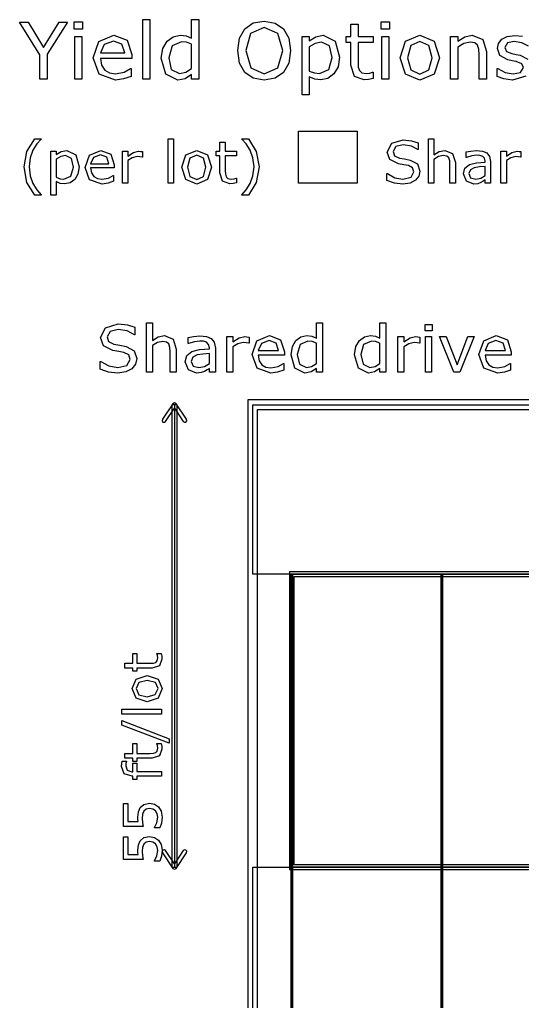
# Model space of a CAD drawing. Header units: inches. Extents: x -33163 to 19162, y -8858 to 30669.
# Drawn here: x 16115 to 16836, y 29259 to 30669 of the extents above; entities that cross this region are included whole.
import ezdxf

# ---------------------------------------------------------------- set-up
doc = ezdxf.new("R2010")
doc.units = ezdxf.units.IN
doc.layers.add('Layer 1', color=7, linetype='Continuous')

msp = doc.modelspace()

# ---------------------------------------------------------------- linework, layer by layer
at = {"layer": 'Layer 1', "color": 7}
for points in [[(16183.0994, 30665.49815), (16154.37884, 30619.67679), (16154.37884, 30583.88569), (16143.52636, 30583.88569), (16143.52636, 30618.52577), (16114.6962, 30665.49815), (16126.69962, 30665.49815), (16149.00742, 30628.99451), (16171.53441, 30665.49815), (16183.0994, 30665.49815)], [(16204.63989, 30655.35825), (16193.02007, 30655.35825), (16193.02007, 30666.04626), (16204.63989, 30666.04626), (16204.63989, 30655.35825)], [(16371.70149, 30583.88569), (16361.39718, 30583.88569), (16361.39718, 30590.29849), (16352.13422, 30584.32416), (16341.66545, 30582.18657), (16324.2358, 30590.62736), (16317.82307, 30614.03133), (16320.01543, 30627.89834), (16326.04456, 30638.25748), (16334.70454, 30644.61544), (16345.00895, 30646.80786), (16353.55934, 30645.76649), (16361.39718, 30642.64229), (16361.39718, 30669.17046), (16371.70149, 30669.17046), (16371.70149, 30583.88569)], [(16493.10626, 30656.12562), (16500.72487, 30642.69709), (16503.41056, 30624.66454), (16500.67003, 30606.57712), (16493.10626, 30593.31305), (16481.15757, 30584.9819), (16465.48184, 30582.18657), (16449.80612, 30585.0367), (16437.85753, 30593.31305), (16430.23881, 30606.63195), (16427.60796, 30624.66454), (16430.23881, 30642.53265), (16437.91233, 30656.12562), (16449.86095, 30664.34714), (16465.48184, 30667.19727), (16481.21237, 30664.29234), (16493.10626, 30656.12562), (16493.10626, 30656.12562)], [(16621.52663, 30584.43376), (16615.16863, 30583.17311), (16609.0847, 30582.67988), (16594.8341, 30587.72239), (16589.95594, 30603.89142), (16589.95594, 30636.44872), (16582.99504, 30636.44872), (16582.99504, 30645.10874), (16589.95594, 30645.10874), (16589.95594, 30662.70282), (16600.26025, 30662.70282), (16600.26025, 30645.10874), (16621.52663, 30645.10874), (16621.52663, 30636.44872), (16600.26025, 30636.44872), (16600.26025, 30608.55031), (16600.47913, 30600.9865), (16602.01381, 30595.94394), (16605.30248, 30592.71014), (16611.77004, 30591.72357), (16617.03183, 30592.43607), (16620.97821, 30593.69672), (16621.52638, 30593.69672), (16621.52663, 30584.43376)], [(16645.04024, 30655.35821), (16633.42052, 30655.35821), (16633.42052, 30666.04626), (16645.04024, 30666.04626), (16645.04024, 30655.35821)], [(16492.11968, 30624.66454), (16484.99431, 30649.16472), (16465.53668, 30657.82474), (16445.96938, 30649.16472), (16438.89884, 30624.66454), (16446.13381, 30600.05472), (16465.53668, 30591.55913), (16484.88467, 30600.05472), (16492.11968, 30624.66454), (16492.11968, 30624.66454)], [(16203.98208, 30583.88569), (16193.67777, 30583.88569), (16193.67777, 30645.10874), (16203.98208, 30645.10874), (16203.98208, 30583.88569)], [(16275.61914, 30613.42842), (16230.51028, 30613.42842), (16232.2094, 30603.56259), (16236.86828, 30596.71128), (16243.60992, 30592.76494), (16252.26994, 30591.4495), (16264.8215, 30593.91596), (16273.86523, 30598.84887), (16274.4134, 30598.84887), (16274.4134, 30587.61279), (16263.78019, 30583.94049), (16252.37964, 30582.46061), (16228.592, 30590.68216), (16220.04161, 30614.14096), (16228.20837, 30637.9834), (16249.80358, 30646.80786), (16268.87751, 30639.57292), (16275.61925, 30619.01904), (16275.61914, 30613.42842)], [(16265.58884, 30621.3211), (16261.4781, 30633.87263), (16249.25541, 30638.31228), (16236.04614, 30633.43416), (16230.51028, 30621.3211), (16265.58884, 30621.3211)], [(16361.39718, 30598.95851), (16361.39718, 30634.0919), (16353.94294, 30636.66796), (16346.76287, 30637.3805), (16333.27953, 30631.35137), (16328.45618, 30614.25056), (16332.18328, 30597.64306), (16344.13197, 30591.9976), (16353.01116, 30593.91596), (16361.39718, 30598.95851), (16361.39718, 30598.95851)], [(16573.67735, 30615.23714), (16571.53969, 30601.5894), (16565.51056, 30591.17546), (16556.96021, 30584.87226), (16546.60107, 30582.67988), (16537.94105, 30583.72125), (16530.1031, 30586.95505), (16530.1031, 30561.30386), (16519.79879, 30561.30386), (16519.79879, 30645.10874), (16530.1031, 30645.10874), (16530.1031, 30638.69595), (16539.3113, 30644.45104), (16550.27327, 30646.80786), (16567.48378, 30638.42191), (16573.67735, 30615.23714), (16573.67735, 30615.23714)], [(16563.04414, 30614.96307), (16559.2622, 30631.51577), (16547.64241, 30636.99679), (16538.70839, 30635.07844), (16530.1031, 30630.03589), (16530.1031, 30595.341), (16537.61218, 30592.65531), (16544.79232, 30591.94277), (16558.22079, 30597.75266), (16563.04414, 30614.9631), (16563.04414, 30614.96307)], [(16644.38253, 30583.88569), (16634.07823, 30583.88569), (16634.07823, 30645.10874), (16644.38253, 30645.10874), (16644.38253, 30583.88569)], [(16716.9513, 30614.4698), (16709.27789, 30590.84659), (16688.72409, 30582.18657), (16668.06057, 30590.84659), (16660.44196, 30614.4698), (16668.06057, 30638.09304), (16688.72409, 30646.80786), (16709.27789, 30638.09304), (16716.9513, 30614.4698), (16716.9513, 30614.4698)], [(16706.31816, 30614.4698), (16701.65928, 30632.11871), (16688.72409, 30637.9286), (16675.67915, 30632.11871), (16671.07517, 30614.4698), (16675.73398, 30596.98536), (16688.72409, 30591.06583), (16701.60445, 30596.93052), (16706.31816, 30614.4698), (16706.31816, 30614.4698)], [(16784.09392, 30583.88569), (16773.78962, 30583.88569), (16773.78962, 30618.74501), (16773.29663, 30626.63769), (16771.48753, 30632.44758), (16767.54122, 30635.84582), (16760.85432, 30636.99683), (16752.02986, 30634.91404), (16743.2054, 30629.59745), (16743.2054, 30583.88569), (16732.9011, 30583.88569), (16732.9011, 30645.10874), (16743.2054, 30645.10874), (16743.2054, 30638.31228), (16753.18091, 30644.56064), (16763.75928, 30646.80786), (16778.88694, 30640.83353), (16784.09392, 30623.62313), (16784.09392, 30583.88569)], [(16840.71286, 30587.77723), (16821.80337, 30582.40581), (16809.30661, 30583.99532), (16799.82445, 30587.55796), (16799.82445, 30599.12294), (16800.37263, 30599.12294), (16811.22507, 30593.25825), (16822.68042, 30591.12063), (16833.31363, 30593.31305), (16837.1503, 30600.21915), (16835.06755, 30605.70018), (16827.06523, 30608.87918), (16821.3101, 30610.03019), (16814.89738, 30611.45523), (16803.44202, 30617.7036), (16800.09863, 30627.89834), (16801.63327, 30635.02368), (16806.40172, 30640.99797), (16814.18487, 30645.05394), (16824.81797, 30646.58863), (16835.88969, 30645.21838)], [(16844.71407, 30630.9677), (16835.12228, 30635.84582), (16824.05056, 30637.8738), (16814.51356, 30635.68138), (16810.62209, 30629.26858), (16812.97892, 30623.56833), (16820.43306, 30620.44413), (16826.79105, 30619.12868), (16832.71055, 30617.92287), (16843.7823, 30612.27741)], [(16514.46396, 30509.05141), (16598.65252, 30509.05141), (16598.65252, 30434.21714), (16514.46396, 30434.21714), (16514.46396, 30509.05141)], [(16145.77822, 30417.28077), (16136.36454, 30417.28077), (16125.0599, 30435.49147), (16121.03136, 30457.73075), (16125.0599, 30479.96999), (16136.36454, 30498.18073), (16145.77822, 30498.18073), (16145.77822, 30497.76959), (16139.40646, 30490.8224), (16133.81588, 30481.69651), (16129.78727, 30470.55631), (16128.26637, 30457.73071), (16129.74622, 30444.864), (16133.81588, 30433.76492), (16139.44762, 30424.63903), (16145.77822, 30417.6918), (16145.77822, 30417.28077)], [(16335.36684, 30434.21714), (16327.6386, 30434.21714), (16327.6386, 30498.18073), (16335.36684, 30498.18073), (16335.36684, 30434.21714)], [(16458.11443, 30457.73075), (16454.08589, 30435.49147), (16442.78125, 30417.28077), (16433.36765, 30417.28077), (16433.36765, 30417.69187), (16439.69817, 30424.6391), (16445.32991, 30433.76499), (16449.35852, 30444.86407), (16450.87952, 30457.73078), (16449.35852, 30470.55638), (16445.32991, 30481.69658), (16439.69817, 30490.82247), (16433.36765, 30497.76969), (16433.36765, 30498.1808), (16442.78125, 30498.1808), (16454.08589, 30479.9701), (16458.11443, 30457.73082), (16458.11443, 30457.73075)], [(16688.76973, 30451.6879), (16687.08426, 30444.6174), (16682.43913, 30438.69787), (16674.75197, 30434.58713), (16664.22839, 30433.10725), (16652.30721, 30434.34046), (16641.57812, 30437.99905), (16641.57812, 30448.19375), (16642.15341, 30448.19375), (16652.8825, 30442.23314), (16664.31042, 30440.13667), (16676.06727, 30442.97308), (16680.3014, 30450.53689), (16678.28703, 30456.53862), (16672.24425, 30459.53946), (16665.5437, 30460.89603), (16657.93877, 30462.25259), (16645.85311, 30468.13097), (16641.94789, 30479.02453), (16648.44286, 30491.60349), (16664.92708, 30496.53641), (16676.76613, 30495.30316), (16686.30309, 30492.2612), (16686.30309, 30482.642), (16685.7278, 30482.642), (16676.51974, 30487.53383), (16664.88628, 30489.50699), (16654.3627, 30486.79389), (16650.41633, 30479.80559), (16652.38951, 30473.80386), (16659.33667, 30470.47414), (16666.81831, 30469.07646), (16675.0399, 30467.39106), (16685.3168, 30461.92372), (16688.76984, 30451.6879), (16688.76973, 30451.6879)], [(16739.61989, 30434.21714), (16731.89168, 30434.21714), (16731.89168, 30460.36164), (16731.52124, 30466.28113), (16730.16467, 30470.63854), (16727.20498, 30473.18724), (16722.18979, 30474.05053), (16715.57144, 30472.48845), (16708.95309, 30468.50099), (16708.95309, 30434.21714), (16701.22488, 30434.21714), (16701.22488, 30498.18073), (16708.95309, 30498.18073), (16708.95309, 30475.03707), (16716.43473, 30479.72335), (16724.3685, 30481.40879), (16735.71421, 30476.92803), (16739.61943, 30464.02023), (16739.61989, 30434.21714)], [(16199.83478, 30457.73075), (16198.23162, 30447.49493), (16193.70977, 30439.68448), (16187.29694, 30434.95708), (16179.52764, 30433.31276), (16173.03257, 30434.09386), (16167.15416, 30436.5192), (16167.15416, 30417.2808), (16159.42595, 30417.2808), (16159.42595, 30480.13446), (16167.15416, 30480.13446), (16167.15416, 30475.32486), (16174.06027, 30479.64119), (16182.28182, 30481.40882), (16195.18962, 30475.11934), (16199.83478, 30457.73078), (16199.83478, 30457.73075)], [(16250.31506, 30456.37422), (16216.48343, 30456.37422), (16217.75776, 30448.97484), (16221.25195, 30443.83637), (16226.30815, 30440.87661), (16232.80318, 30439.89003), (16242.21686, 30441.73987), (16248.99958, 30445.43957), (16249.41023, 30445.43957), (16249.41023, 30437.0125), (16241.43531, 30434.25829), (16232.88496, 30433.14836), (16215.04418, 30439.31453), (16208.63134, 30456.90861), (16214.75646, 30474.79047), (16230.95282, 30481.40879), (16245.25833, 30475.9826), (16250.3146, 30460.56719), (16250.31506, 30456.37422)], [(16290.68284, 30471.70739), (16290.27216, 30471.70739), (16286.90136, 30472.28286), (16283.07834, 30472.48838), (16276.17227, 30470.88518), (16269.75944, 30466.81552), (16269.75944, 30434.21714), (16262.03123, 30434.21714), (16262.03123, 30480.13442), (16269.75944, 30480.13442), (16269.75944, 30473.35167), (16277.85763, 30478.57234), (16285.05156, 30480.13442), (16287.97017, 30480.01114), (16290.6833, 30479.64119), (16290.68284, 30471.70739)], [(16389.79343, 30457.15524), (16384.03841, 30439.43781), (16368.623, 30432.94281), (16353.12539, 30439.43781), (16347.41142, 30457.15524), (16353.12539, 30474.87264), (16368.623, 30481.40879), (16384.03841, 30474.87264), (16389.79343, 30457.15524), (16389.79343, 30457.15524)], [(16790.18241, 30434.21714), (16782.49525, 30434.21714), (16782.49525, 30439.10894), (16779.69992, 30437.13579), (16776.32912, 30435.1626), (16771.88947, 30433.60052), (16766.01106, 30432.94281), (16755.48749, 30437.05359), (16751.17123, 30447.53604), (16753.39098, 30455.96311), (16759.80382, 30461.0605), (16769.8752, 30463.56804), (16782.49525, 30464.55465), (16782.49525, 30465.74675), (16781.54983, 30470.10419), (16778.91893, 30472.81728), (16774.97256, 30474.09161), (16770.16296, 30474.42052), (16763.38017, 30473.59838), (16755.65193, 30471.29632), (16755.24128, 30471.29632), (16755.24128, 30479.14792), (16761.7774, 30480.50445), (16770.20446, 30481.24439), (16778.63146, 30480.42225), (16784.87986, 30477.70912), (16788.82624, 30472.81732), (16790.1828, 30465.37683), (16790.18241, 30434.21714)], [(16833.71547, 30471.70736), (16833.30483, 30471.70736), (16829.93403, 30472.28283), (16826.111, 30472.48834), (16819.20494, 30470.88514), (16812.7921, 30466.81549), (16812.7921, 30434.21714), (16805.06389, 30434.21714), (16805.06389, 30480.13442), (16812.7921, 30480.13442), (16812.7921, 30473.35167), (16820.8903, 30478.57234), (16828.08419, 30480.13442), (16831.00284, 30480.01114), (16833.71597, 30479.64119), (16833.71547, 30471.70736)], [(16191.85997, 30457.52523), (16189.02345, 30469.93976), (16180.30863, 30474.05053), (16173.60808, 30472.61177), (16167.15416, 30468.82983), (16167.15416, 30442.80868), (16172.7859, 30440.79441), (16178.17108, 30440.25999), (16188.24246, 30444.6174), (16191.85997, 30457.52523), (16191.85997, 30457.52523)], [(16242.79237, 30462.29371), (16239.70929, 30471.70739), (16230.54228, 30475.03711), (16220.63533, 30471.37852), (16216.48343, 30462.29371), (16242.79237, 30462.29371)], [(16381.81852, 30457.15524), (16378.32443, 30470.39191), (16368.623, 30474.74932), (16358.83937, 30470.39191), (16355.38633, 30457.15524), (16358.88052, 30444.04189), (16368.623, 30439.60225), (16378.28328, 30444.00077), (16381.81852, 30457.15524), (16381.81852, 30457.15524)], [(16782.49525, 30445.52174), (16782.49525, 30458.30625), (16774.15042, 30457.68963), (16766.58661, 30456.4975), (16761.20147, 30453.53774), (16759.14611, 30448.07043), (16761.53034, 30442.10979), (16768.80639, 30440.13663), (16776.24689, 30441.69872), (16782.49525, 30445.52174), (16782.49525, 30445.52174)], [(16282.70793, 30182.35485), (16280.83518, 30174.49873), (16275.67398, 30167.92149), (16267.13268, 30163.35397), (16255.43981, 30161.70965), (16242.19395, 30163.07993), (16230.27277, 30167.14503), (16230.27277, 30178.47247), (16230.91259, 30178.47247), (16242.83381, 30171.84956), (16255.5316, 30169.52013), (16268.59464, 30172.67173), (16273.2992, 30181.07596), (16271.06109, 30187.74455), (16264.34686, 30191.07883), (16256.90181, 30192.58611), (16248.4519, 30194.09339), (16235.02333, 30200.62495), (16230.68426, 30212.72888), (16237.90089, 30226.70549), (16256.2167, 30232.18652), (16269.37113, 30230.81627), (16279.96779, 30227.43631), (16279.96779, 30216.7483), (16279.32793, 30216.7483), (16269.09671, 30222.18365), (16256.17067, 30224.37607), (16244.47781, 30221.36151), (16240.09299, 30213.5967), (16242.28535, 30206.92811), (16250.00451, 30203.22844), (16258.31738, 30201.67548), (16267.45239, 30199.80281), (16278.87119, 30193.728), (16282.70793, 30182.35485), (16282.70793, 30182.35485)], [(16339.20818, 30162.9429), (16330.62124, 30162.9429), (16330.62124, 30191.99233), (16330.21056, 30198.56956), (16328.70331, 30203.41116), (16325.41471, 30206.24301), (16319.84237, 30207.20218), (16312.4886, 30205.46651), (16305.1349, 30201.03602), (16305.1349, 30162.9429), (16296.54796, 30162.9429), (16296.54796, 30234.01355), (16305.1349, 30234.01355), (16305.1349, 30208.2984), (16313.44777, 30213.50535), (16322.26307, 30215.37806), (16334.86947, 30210.39946), (16339.20864, 30196.05743), (16339.20818, 30162.9429)], [(16548.94874, 30162.9429), (16540.36176, 30162.9429), (16540.36176, 30168.28689), (16532.64271, 30163.30829), (16523.91873, 30161.52697), (16509.39405, 30168.56096), (16504.05003, 30188.06427), (16505.87702, 30199.6201), (16510.90129, 30208.25272), (16518.11792, 30213.55103), (16526.7049, 30215.37806), (16533.83024, 30214.51024), (16540.36176, 30211.90678), (16540.36176, 30234.01358), (16548.94874, 30234.01358), (16548.94874, 30162.9429)], [(16640.11651, 30162.9429), (16631.52957, 30162.9429), (16631.52957, 30168.28689), (16623.81041, 30163.30829), (16615.0865, 30161.52697), (16600.56172, 30168.56096), (16595.21773, 30188.06427), (16597.04469, 30199.6201), (16602.069, 30208.25272), (16609.28573, 30213.55103), (16617.87267, 30215.37806), (16624.99801, 30214.51024), (16631.52957, 30211.90678), (16631.52957, 30234.01358), (16640.11651, 30234.01358), (16640.11651, 30162.9429)], [(16706.16282, 30222.5034), (16696.47973, 30222.5034), (16696.47973, 30231.41005), (16706.16282, 30231.41005), (16706.16282, 30222.5034)], [(16395.38868, 30162.9429), (16386.84738, 30162.9429), (16386.84738, 30168.37824), (16383.7415, 30166.18586), (16379.99612, 30163.99343), (16375.06323, 30162.25776), (16368.53161, 30161.52694), (16356.83874, 30166.09443), (16352.0429, 30177.74161), (16354.50936, 30187.10505), (16361.6347, 30192.76876), (16372.82513, 30195.55496), (16386.84738, 30196.65117), (16386.84738, 30197.97574), (16385.79692, 30202.8173), (16382.87368, 30205.83187), (16378.48887, 30207.24783), (16373.14485, 30207.61318), (16365.6084, 30206.69965), (16357.02153, 30204.14184), (16356.56506, 30204.14184), (16356.56506, 30212.86581), (16363.82733, 30214.3731), (16373.19081, 30215.19524), (16382.55425, 30214.2817), (16389.4968, 30211.26714), (16393.88162, 30205.8318), (16395.38897, 30197.56457), (16395.38868, 30162.9429)], [(16443.75878, 30204.59869), (16443.30228, 30204.59869), (16439.55693, 30205.23815), (16435.30912, 30205.46651), (16427.63564, 30203.68516), (16420.5103, 30199.16331), (16420.5103, 30162.9429), (16411.92343, 30162.9429), (16411.92343, 30213.96213), (16420.5103, 30213.96213), (16420.5103, 30206.42572), (16429.50835, 30212.22646), (16437.50151, 30213.96213), (16440.74443, 30213.8251), (16443.75906, 30213.41395), (16443.75878, 30204.59869)], [(16494.54955, 30187.56184), (16456.95889, 30187.56184), (16458.37485, 30179.34029), (16462.25723, 30173.63091), (16467.87522, 30170.34227), (16475.09195, 30169.24606), (16485.55157, 30171.30145), (16493.08795, 30175.41223), (16493.54441, 30175.41223), (16493.54441, 30166.04882), (16484.68347, 30162.98858), (16475.18299, 30161.75533), (16455.35993, 30168.60664), (16448.23459, 30188.15562), (16455.04022, 30208.02432), (16473.03628, 30215.37806), (16488.93124, 30209.34893), (16494.54927, 30192.22072), (16494.54955, 30187.56184)], [(16688.85196, 30204.59869), (16688.39546, 30204.59869), (16684.65011, 30205.23815), (16680.40234, 30205.46651), (16672.72889, 30203.68516), (16665.60355, 30199.16331), (16665.60355, 30162.9429), (16657.01661, 30162.9429), (16657.01661, 30213.96213), (16665.60355, 30213.96213), (16665.60355, 30206.42572), (16674.60153, 30212.22646), (16682.59469, 30213.96213), (16685.83765, 30213.8251), (16688.85225, 30213.41395), (16688.85196, 30204.59869)], [(16705.61474, 30162.9429), (16697.0278, 30162.9429), (16697.0278, 30213.96213), (16705.61474, 30213.96213), (16705.61474, 30162.9429)], [(16766.72813, 30213.96213), (16746.08297, 30162.9429), (16737.45035, 30162.9429), (16716.94222, 30213.96213), (16726.25991, 30213.96213), (16742.06351, 30173.35684), (16757.73015, 30213.96213), (16766.72813, 30213.96213)], [(16819.84843, 30187.56184), (16782.25777, 30187.56184), (16783.67373, 30179.34029), (16787.55611, 30173.63091), (16793.1741, 30170.34227), (16800.39083, 30169.24606), (16810.85045, 30171.30145), (16818.38683, 30175.41223), (16818.84329, 30175.41223), (16818.84329, 30166.04882), (16809.98235, 30162.98858), (16800.48187, 30161.75533), (16780.65881, 30168.60664), (16773.53347, 30188.15562), (16780.3391, 30208.02432), (16798.33516, 30215.37806), (16814.23012, 30209.34893), (16819.84815, 30192.22072), (16819.84843, 30187.56184)], [(16486.191, 30194.13907), (16482.7654, 30204.59869), (16472.57978, 30208.2984), (16461.57202, 30204.2333), (16456.95889, 30194.13907), (16486.191, 30194.13907)], [(16540.36176, 30175.50358), (16540.36176, 30204.7814), (16534.14995, 30206.92811), (16528.1665, 30207.52193), (16516.93042, 30202.49766), (16512.91097, 30188.24698), (16516.01696, 30174.40741), (16525.97411, 30169.70285), (16533.37345, 30171.30149), (16540.36176, 30175.50362), (16540.36176, 30175.50358)], [(16631.52957, 30175.50358), (16631.52957, 30204.7814), (16625.31776, 30206.92811), (16619.33428, 30207.52193), (16608.0982, 30202.49766), (16604.07874, 30188.24698), (16607.18466, 30174.40741), (16617.14182, 30169.70285), (16624.54126, 30171.30149), (16631.52957, 30175.50362), (16631.52957, 30175.50358)], [(16811.48988, 30194.13907), (16808.06428, 30204.59869), (16797.87866, 30208.2984), (16786.8709, 30204.2333), (16782.25777, 30194.13907), (16811.48988, 30194.13907)], [(16386.84738, 30175.50358), (16386.84738, 30189.70858), (16377.57534, 30189.02348), (16369.17107, 30187.69887), (16363.18759, 30184.41028), (16360.90384, 30178.33547), (16363.55308, 30171.71256), (16371.6376, 30169.52013), (16379.90472, 30171.25581), (16386.84738, 30175.50358), (16386.84738, 30175.50358)], [(16334.39398, 30117.72444), (16319.4308, 30095.27049), (16319.01733, 30093.16193), (16320.21656, 30091.37898), (16322.32512, 30090.9654), (16324.1081, 30092.16453), (16336.73256, 30111.11065), (16349.35721, 30092.1646), (16351.14015, 30090.96547), (16353.24867, 30091.37902), (16354.44791, 30093.16196), (16354.03444, 30095.27056), (16339.07114, 30117.72444), (16336.73256, 30118.97925), (16334.39398, 30117.72444), (16334.39398, 30117.72444)], [(16336.73256, 30116.17148), (16336.73256, 29452.0173)], [(16448.98397, 30116.17148), (18544.34363, 30116.17148), (18544.34363, 29872.96009), (16448.98397, 29872.96009), (16448.98397, 30116.17148)], [(16455.99968, 30109.15577), (18537.32793, 30109.15577), (18537.32793, 25904.40502), (16455.99968, 25904.40502), (16455.99968, 30109.15577)], [(16505.10968, 29872.96009), (16505.10968, 26131.24642)], [(16720.25822, 29872.96009), (16720.25822, 26131.24642)], [(16317.66263, 29759.17467), (16318.50267, 29754.93595), (16318.83192, 29750.88), (16315.47018, 29741.37953), (16304.69088, 29738.12752), (16282.98599, 29738.12752), (16282.98599, 29733.48685), (16277.21266, 29733.48685), (16277.21266, 29738.12752), (16265.48327, 29738.12752), (16265.48327, 29744.99703), (16277.21266, 29744.99703), (16277.21266, 29759.17467), (16282.98599, 29759.17467), (16282.98599, 29744.99703), (16301.58496, 29744.99703), (16306.62748, 29745.14294), (16309.98922, 29746.16604), (16312.14502, 29748.35846), (16312.80262, 29752.67016), (16312.32742, 29756.178), (16311.48742, 29758.80889), (16311.48742, 29759.17467), (16317.66263, 29759.17467)], [(16297.63862, 29727.34812), (16313.38746, 29722.23252), (16319.16072, 29708.52992), (16313.38746, 29694.7543), (16297.63862, 29689.67523), (16281.88982, 29694.7543), (16276.07992, 29708.52992), (16281.88982, 29722.23252), (16297.63862, 29727.34812), (16297.63862, 29727.34812)], [(16297.63862, 29720.25934), (16285.87268, 29717.15342), (16281.99942, 29708.52992), (16285.87268, 29699.83341), (16297.63862, 29696.76397), (16309.29496, 29699.86989), (16313.24127, 29708.52992), (16309.33145, 29717.11686), (16297.63862, 29720.25934), (16297.63862, 29720.25934)], [(16318.02803, 29678.96897), (16318.02803, 29672.09936), (16261.1715, 29672.09936), (16261.1715, 29678.96897), (16318.02803, 29678.96897)], [(16261.1715, 29662.70859), (16329.13623, 29636.50932), (16329.13623, 29630.18777), (16261.1715, 29656.27754), (16261.1715, 29662.70859)], [(16267.82181, 29604.20774), (16267.82181, 29603.842), (16267.16411, 29600.8822), (16266.79875, 29597.66668), (16268.7719, 29591.2356), (16275.82417, 29589.26241), (16277.21269, 29589.26241), (16277.21269, 29601.64954), (16282.98606, 29601.64954), (16282.98606, 29589.48168), (16318.02803, 29589.48168), (16318.02803, 29582.61217), (16282.98599, 29582.61217), (16282.98599, 29577.9715), (16277.21266, 29577.9715), (16277.21266, 29582.61217), (16275.86065, 29582.61217), (16264.71593, 29586.22964), (16260.80611, 29596.68007), (16261.02538, 29600.80916), (16261.53697, 29604.20735), (16267.82181, 29604.20774)], [(16300.74451, 29543.87991), (16308.01604, 29542.49135), (16313.86249, 29538.6912), (16317.80876, 29532.40631), (16319.16072, 29524.00205), (16318.21071, 29515.4151), (16315.98176, 29508.43596), (16308.27179, 29508.43596), (16308.27179, 29508.94765), (16311.52391, 29515.96335), (16312.83928, 29523.85603), (16312.10875, 29528.86199), (16309.5509, 29533.21032), (16305.7873, 29535.62194), (16300.7082, 29536.46197), (16295.95796, 29535.47536), (16292.85204, 29532.80798), (16290.91541, 29528.16734), (16290.33074, 29522.10173), (16290.76918, 29515.88985), (16291.64615, 29510.77425), (16263.61986, 29510.77425), (16263.61986, 29543.51427), (16270.01438, 29543.51427), (16270.01438, 29517.82655), (16284.48429, 29517.82655), (16284.26502, 29521.04207), (16284.19205, 29523.89213), (16284.95939, 29531.63869), (16287.59029, 29537.7409), (16292.77899, 29542.2719), (16300.74472, 29543.87962), (16300.74451, 29543.87991)], [(16300.74451, 29496.30459), (16308.01604, 29494.91613), (16313.86249, 29491.11595), (16317.80876, 29484.83099), (16319.16072, 29476.42673), (16318.21071, 29467.83986), (16315.98176, 29460.86064), (16308.27179, 29460.86064), (16308.27179, 29461.37222), (16311.52391, 29468.38793), (16312.83928, 29476.28061), (16312.10875, 29481.28664), (16309.5509, 29485.63489), (16305.7873, 29488.04651), (16300.7082, 29488.88746), (16295.95796, 29487.90089), (16292.85204, 29485.2334), (16290.91541, 29480.59283), (16290.33074, 29474.52715), (16290.76918, 29468.31534), (16291.64615, 29463.19968), (16263.61986, 29463.19968), (16263.61986, 29495.93965), (16270.01438, 29495.93965), (16270.01438, 29470.25197), (16284.48429, 29470.25197), (16284.26502, 29473.4675), (16284.19205, 29476.31766), (16284.95939, 29484.06411), (16287.59029, 29490.16628), (16292.77899, 29494.69732), (16300.74472, 29496.30505), (16300.74451, 29496.30459)], [(16320.21635, 29476.8098), (16319.01715, 29475.02689), (16319.43059, 29472.91833), (16334.39381, 29450.46431), (16336.73239, 29449.20949), (16339.07093, 29450.46431), (16354.03415, 29472.91833), (16354.44759, 29475.02689), (16353.24839, 29476.8098), (16351.13983, 29477.22324), (16349.35692, 29476.02404), (16336.73256, 29457.07817), (16324.10792, 29476.02421), (16322.32495, 29477.22349), (16320.21635, 29476.80998), (16320.21635, 29476.8098)], [(16448.98397, 29452.0173), (18544.34363, 29452.0173), (18544.34363, 29208.80591), (16448.98397, 29208.80591), (16448.98397, 29452.0173)]]:
    msp.add_lwpolyline(points, dxfattribs=at)
for points in [[(16301.65401, 30583.88569), (16291.3497, 30583.88569), (16291.3497, 30669.17046), (16301.65401, 30669.17046), (16301.65401, 30583.88569)], [(16425.59828, 30434.62821), (16420.82973, 30433.68275), (16416.2668, 30433.31276), (16405.57879, 30437.09467), (16401.92024, 30449.22144), (16401.92024, 30473.63943), (16396.6995, 30473.63943), (16396.6995, 30480.13442), (16401.92024, 30480.13442), (16401.92024, 30493.33001), (16409.64845, 30493.33001), (16409.64845, 30480.13442), (16425.59828, 30480.13442), (16425.59828, 30473.63943), (16409.64845, 30473.63943), (16409.64845, 30452.7156), (16409.8131, 30447.04274), (16410.96414, 30443.26083), (16413.4306, 30440.83549), (16418.28125, 30440.09559), (16422.22762, 30440.62997), (16425.18732, 30441.57547), (16425.59828, 30441.57547), (16425.59828, 30434.62821)], [(16332.98722, 30116.17148), (16332.98722, 29452.0173), (16340.47791, 29452.0173), (16340.47791, 30116.17148), (16332.98722, 30116.17148)], [(16441.96827, 30123.18718), (16441.96827, 25890.37361), (18551.35933, 25890.37361), (18551.35933, 30123.18718), (16441.96827, 30123.18718)], [(16501.83932, 29876.23045), (16501.83932, 29448.74695), (18491.48828, 29448.74695), (18491.48828, 29876.23045), (16501.83932, 29876.23045)], [(16503.70288, 29872.96009), (16503.70288, 26131.24642), (16506.51648, 26131.24642), (16506.51648, 29872.96009), (16503.70288, 29872.96009)], [(16505.10968, 29872.96009), (18488.21793, 29872.96009), (18488.21793, 29452.0173), (16505.10968, 29452.0173), (16505.10968, 29872.96009)], [(16718.85141, 29872.96009), (16718.85141, 26131.24642), (16721.66502, 26131.24642), (16721.66502, 29872.96009), (16718.85141, 29872.96009)], [(16508.38004, 29869.68973), (18484.94757, 29869.68973), (18484.94757, 29455.28766), (16508.38004, 29455.28766), (16508.38004, 29869.68973)], [(16317.66263, 29629.74934), (16318.50267, 29625.51065), (16318.83192, 29621.45471), (16315.47018, 29611.9543), (16304.69088, 29608.70219), (16282.98599, 29608.70219), (16282.98599, 29604.06162), (16277.21266, 29604.06162), (16277.21266, 29608.70219), (16265.48327, 29608.70219), (16265.48327, 29615.5717), (16277.21266, 29615.5717), (16277.21266, 29629.74934), (16282.98599, 29629.74934), (16282.98599, 29615.5717), (16301.58496, 29615.5717), (16306.62748, 29615.71765), (16309.98922, 29616.74071), (16312.14502, 29618.93317), (16312.80262, 29623.24493), (16312.32742, 29626.75277), (16311.48742, 29629.38366), (16311.48742, 29629.74934), (16317.66263, 29629.74934)]]:
    msp.add_lwpolyline(points, close=True, dxfattribs=at)

doc.saveas('drawing.dxf')
